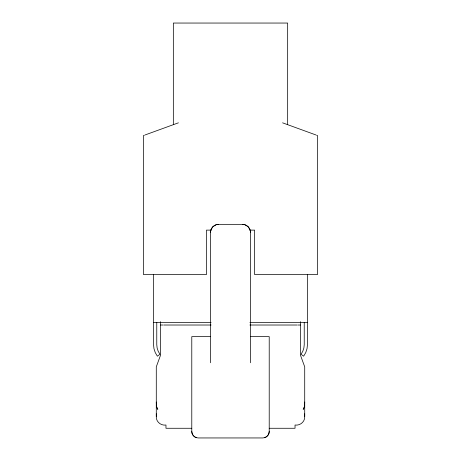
<?xml version="1.0" encoding="UTF-8"?>
<svg xmlns="http://www.w3.org/2000/svg" width="461" height="461" viewBox="0 0 461 461"><rect width="100%" height="100%" fill="white"/><g stroke="black" fill="none" stroke-linecap="round" stroke-linejoin="round"><path stroke-width="0.69" d="M304.623 416.606L304.715 415.384M304.715 405.225L304.323 407.432L303.205 409.368L304.617 406.187L304.715 402.004M210.493 232.407L210.671 230.736A8.978 8.5 0 0 0 210.493 232.407L210.493 362.767M250.507 336.634L269.218 336.634L269.218 431.496C269.264 434.948 266.228 438.008 262.77 437.95L198.23 437.95C194.773 438.008 191.736 434.948 191.782 431.496L191.782 336.634L210.493 336.634M269.218 431.496C269.207 434.348 267.19 436.976 264.435 437.731M210.769 230.321L212.769 226.795L216.134 224.714M210.856 230.01C211.853 226.72 215.114 224.305 218.56 224.34L242.44 224.34C245.892 224.294 249.142 226.72 250.144 230.01M144.449 135.194L143.48 135.546L143.48 274.583L206.453 274.583L206.453 230.12L211.49 230.12M145.18 134.923L178.413 122.828M216.474 224.616L218.56 224.34M249.603 230.12L254.639 230.12L254.639 274.583L317.52 274.583L317.52 135.546L316.551 135.194M153.542 322.372L211.109 322.372M249.891 322.372L307.458 322.372M160.589 325.017L162.871 325.017M163.707 325.017L211.109 325.017M249.891 325.017L297.293 325.017M298.129 325.017L300.411 325.017M156.285 402.004L156.383 406.187L157.795 409.368L156.677 407.432L156.285 405.225M156.285 413.776L156.377 416.323M304.715 413.776L304.623 416.323M191.782 428.269L165.966 428.269L165.966 425.042C161.143 425.797 156.193 422.011 156.285 416.975L156.285 366.87L160.48 355.345L160.48 321.651M269.218 428.269L295.034 428.269L295.034 425.042C299.857 425.797 304.807 422.011 304.715 416.975L304.715 366.87L300.52 355.345L300.52 321.651M242.44 224.34L244.526 224.616M282.587 122.828L315.82 134.923M244.866 224.714L248.145 226.703L250.231 230.321M196.565 437.731C193.81 436.976 191.793 434.348 191.782 431.496M250.507 232.407L250.329 230.736A8.978 8.5 0 0 1 250.507 232.407L250.507 362.767M156.285 415.39L156.377 416.606M307.458 274.583L307.458 344.638L307.02 348.729L305.724 352.642L303.632 356.186L301.045 354.261L302.785 351.305L303.868 348.049L304.231 344.638L304.231 322.372M287.664 124.677L287.664 23.05L173.336 23.05L173.336 124.677M156.769 322.372L156.769 344.638L157.132 348.049L158.215 351.305L159.955 354.261L157.368 356.186L155.276 352.642L153.98 348.729L153.542 344.638L153.542 274.583"/></g></svg>
